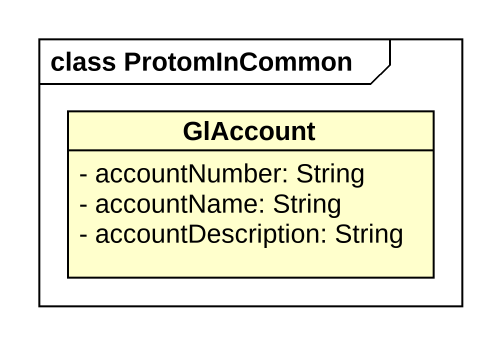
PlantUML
@startuml
mainframe class ProtomInCommon
hide circle
hide empty members
skinparam classAttributeIconSize 0
class GlAccount {
  - accountNumber: String
  - accountName: String
  - accountDescription: String
}
@enduml
